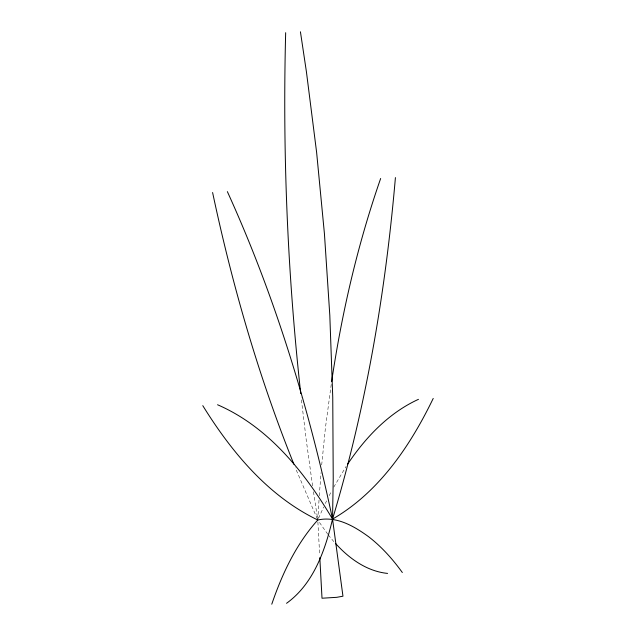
<?xml version="1.0" encoding="UTF-8"?>
<svg xmlns="http://www.w3.org/2000/svg" width="636" height="636" viewBox="0 0 636 636"><rect width="100%" height="100%" fill="white"/><g stroke="black" fill="none" stroke-linecap="round" stroke-linejoin="round"><path stroke-width="0.48" stroke-dasharray="3.18 2.39" d="M317.785 519.994L319.049 499.626M319.288 495.746L321.061 472.635M321.697 464.948L325.425 427.853L331.475 382.657M318.564 518.26L323.645 506.979M325.306 503.489L326.626 500.866M329.257 495.619L331.459 491.246M333.765 487.12L346.064 466.482M328.303 534.956L333.805 541.602M327.771 534.232L318.819 521.544M317.38 519.095L295.335 467.858M312.586 485.888L306.218 439.834L301.146 397.484M313.476 491.739L317.483 518.046M317.889 521.973L319.654 554.656"/><path stroke-width="0.95" d="M319.813 557.621L322.007 598.222L336.77 597.323L342.963 596.202L332.541 519.095L333.224 478.566L332.747 397.118L329.814 315.408L324.432 233.746L316.625 152.433L306.417 71.781L300.43 31.8M285.667 32.698C282.511 153.165 287.528 273.838 300.741 393.612M395.417 177.595C385.456 293.069 365.875 407.986 332.541 519.095C325.187 550.243 313.58 583.832 286.534 603.302M331.618 381.703C341.874 312.697 357.678 244.407 380.654 178.493M271.771 604.2C282.122 573.831 296.169 544.042 317.785 519.994C336.563 515.86 354.117 526.187 368.713 536.8C381.719 546.849 392.738 559.235 402.334 572.519M433.219 398.438C410.276 445.82 379.056 492.208 332.541 519.095C304.811 472.405 268.583 426.883 217.544 404.75M347.654 464.121C365.605 437.377 388.779 412.899 418.456 399.336M387.578 573.418C366.996 571.335 349.204 558.599 335.689 543.621M317.785 519.994C267.955 495.993 231.401 451.798 202.781 405.649M227.362 191.627C274.99 296.233 308.667 406.786 332.541 519.095M293.888 464.201C258.55 376.369 232.259 285.071 212.599 192.525"/></g></svg>
